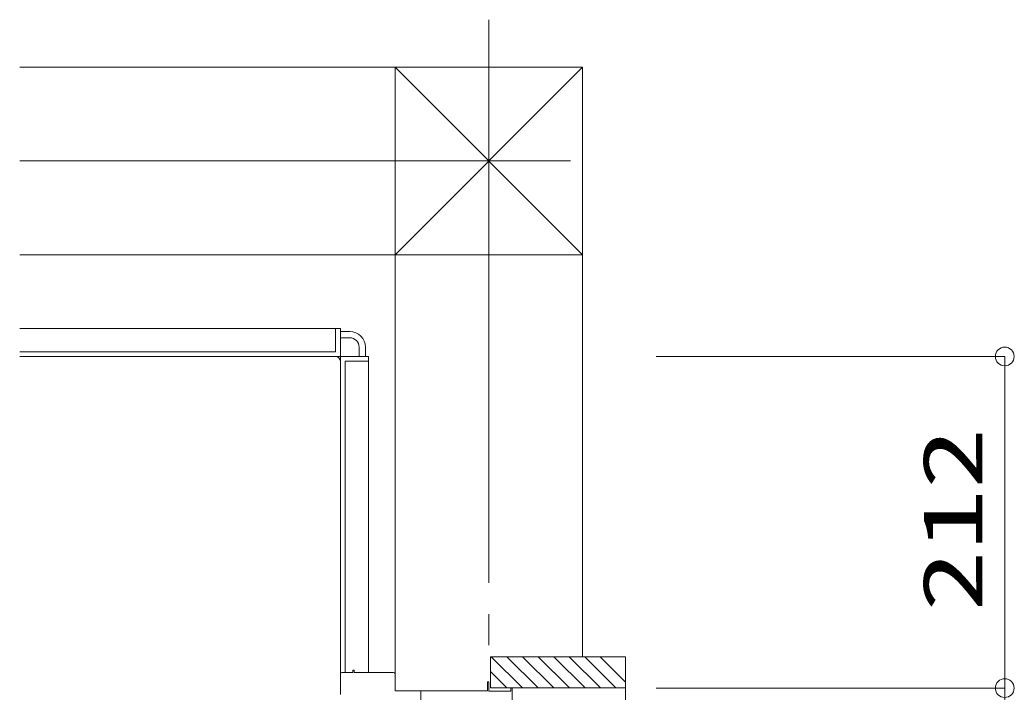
# Model space of a CAD drawing. Units: millimetres on the paper. Extents: x -305 to 305, y -152 to 152.
# Drawn here: x -30.93 to 0.87, y 61.84 to 83.33 of the extents above; entities that cross this region are included whole.
import ezdxf
from ezdxf.enums import TextEntityAlignment as Align

# ---------------------------------------------------------------- set-up
doc = ezdxf.new("R2010")
doc.units = ezdxf.units.MM
doc.linetypes.add('LONG_CHAIN', pattern=[21, 18, -1, 1, -1])
doc.layers.add('0-0_0', color=7, linetype='Continuous', lineweight=9)
doc.layers.add('0-1_VIEW0001', color=7, linetype='Continuous', lineweight=9)
doc.styles.add('ＭＳ ゴシック', font='')
doc.styles.get('ＭＳ ゴシック').set_extended_font_data('MS Gothic')

# ---------------------------------------------------------------- blocks, each defined once
blk = doc.blocks.new('_ORIGIN')
at = {"layer": '0-0_0'}
blk.add_line((0, 0), (-1, 0), dxfattribs=at)
blk.add_circle((0, 0), 0.5, dxfattribs=at)

msp = doc.modelspace()

# ---------------------------------------------------------------- linework, layer by layer
at = {"layer": '0-1_VIEW0001', "linetype": 'LONG_CHAIN'}
for p, q in [((-15.934, 83.335), (-15.934, 62.971)), ((-30.934, 78.823), (-13.326, 78.823))]:
    msp.add_line(p, q, dxfattribs=at)
at = {"layer": '0-1_VIEW0001'}
for p, q in [((-30.934, 81.823), (-12.935, 81.823)), ((-18.934, 75.823), (-12.935, 81.823)), ((-18.934, 81.823), (-12.934, 75.823)), ((-18.934, 81.823), (-18.934, 61.886)), ((-12.934, 81.823), (-12.934, 62.971)), ((-30.934, 75.823), (-12.934, 75.823)), ((-20.684, 73.471), (-30.934, 73.471)), ((-20.834, 72.721), (-20.834, 73.471)), ((-20.684, 72.596), (-20.684, 73.471)), ((-20.384, 73.371), (-20.684, 73.371)), ((-20.384, 73.171), (-20.684, 73.171)), ((-20.084, 72.872), (-20.084, 72.571)), ((-19.884, 72.872), (-19.884, 72.571)), ((-20.834, 72.721), (-30.934, 72.721)), ((-30.934, 72.571), (-20.833, 72.571)), ((-20.709, 72.571), (-30.934, 72.571)), ((-20.684, 72.546), (-20.684, 62.423)), ((-20.659, 72.571), (-19.784, 72.571)), ((-19.784, 72.571), (-19.784, 62.471)), ((-10.584, 72.572), (0.566, 72.572)), ((-20.684, 62.423), (-20.684, 72.422)), ((-20.534, 72.421), (-19.784, 72.421)), ((-20.534, 72.421), (-20.534, 62.471)), ((0.566, 62.567), (0.566, 71.972)), ((-15.884, 62.871), (-15.884, 62.871)), ((-15.884, 62.671), (-15.884, 62.671)), ((-15.759, 62.871), (-15.76, 62.871)), ((-15.559, 62.671), (-15.56, 62.671)), ((-15.259, 62.871), (-15.259, 62.871)), ((-15.059, 62.671), (-15.059, 62.671)), ((-14.759, 62.871), (-14.759, 62.871)), ((-14.559, 62.671), (-14.559, 62.671)), ((-14.259, 62.871), (-14.259, 62.871)), ((-14.059, 62.671), (-14.059, 62.671)), ((-13.759, 62.871), (-13.759, 62.871)), ((-13.559, 62.671), (-13.559, 62.671)), ((-13.264, 62.871), (-13.264, 62.871)), ((-13.064, 62.671), (-13.064, 62.671)), ((-12.769, 62.871), (-12.769, 62.871)), ((-12.569, 62.671), (-12.569, 62.671)), ((-12.259, 62.856), (-12.259, 62.856)), ((-12.059, 62.656), (-12.059, 62.656)), ((-11.559, 62.871), (-11.559, 62.871)), ((-11.559, 62.671), (-11.559, 62.671)), ((-18.934, 62.376), (-18.934, 62.376)), ((-15.884, 62.471), (-15.884, 62.471)), ((-15.859, 62.471), (-15.86, 62.471)), ((-15.859, 62.471), (-15.86, 62.471)), ((-15.359, 62.471), (-15.36, 62.471)), ((-14.859, 62.471), (-14.859, 62.471)), ((-14.359, 62.471), (-14.359, 62.471)), ((-13.859, 62.471), (-13.859, 62.471)), ((-13.359, 62.471), (-13.359, 62.471)), ((-12.864, 62.471), (-12.864, 62.471)), ((-12.369, 62.471), (-12.369, 62.471)), ((-11.859, 62.456), (-11.859, 62.456)), ((-11.559, 62.471), (-11.559, 62.471)), ((-20.684, 62.264), (-20.684, 62.264)), ((-20.684, 62.064), (-20.684, 62.064)), ((-18.934, 62.176), (-18.934, 62.176)), ((-15.934, 62.171), (-15.934, 62.171)), ((-15.934, 62.171), (-15.934, 62.171)), ((-15.884, 62.271), (-15.884, 62.271)), ((-15.884, 62.071), (-15.884, 62.071)), ((-15.659, 62.271), (-15.66, 62.271)), ((-15.459, 62.071), (-15.46, 62.071)), ((-15.159, 62.271), (-15.16, 62.271)), ((-14.959, 62.071), (-14.96, 62.071)), ((-14.659, 62.271), (-14.659, 62.271)), ((-14.459, 62.071), (-14.459, 62.071)), ((-14.159, 62.271), (-14.159, 62.271)), ((-13.959, 62.071), (-13.959, 62.071)), ((-13.659, 62.271), (-13.659, 62.271)), ((-13.459, 62.071), (-13.459, 62.071)), ((-13.159, 62.271), (-13.159, 62.271)), ((-12.959, 62.071), (-12.959, 62.071)), ((-12.664, 62.271), (-12.664, 62.271)), ((-12.464, 62.071), (-12.464, 62.071)), ((-12.169, 62.271), (-12.169, 62.271)), ((-11.969, 62.071), (-11.969, 62.071)), ((-11.659, 62.256), (-11.659, 62.256)), ((-11.559, 62.271), (-11.559, 62.271)), ((-11.559, 62.071), (-11.559, 62.071)), ((-20.684, 61.864), (-20.684, 61.864)), ((-18.934, 61.976), (-18.934, 61.976)), ((-18.934, 61.885), (-18.934, 61.881)), ((-18.109, 61.871), (-18.109, 61.871)), ((-18.109, 61.871), (-18.109, 61.871)), ((-15.974, 61.976), (-15.974, 61.976)), ((-15.934, 61.971), (-15.934, 61.971)), ((-15.184, 61.857), (-15.184, 61.857)), ((-11.559, 61.871), (-11.559, 61.871)), ((-10.584, 61.967), (0.566, 61.967)), ((-10.584, 61.967), (0.566, 61.967))]:
    msp.add_line(p, q, dxfattribs=at)
for points in [[(-15.884, 62.971), (-15.884, 61.971), (-15.884, 61.971), (-15.884, 62.971)], [(-11.559, 62.97), (-15.884, 62.97), (-15.884, 62.97), (-11.559, 62.97)], [(-15.859, 62.971), (-14.86, 61.971), (-14.859, 61.971), (-15.859, 62.971)], [(-15.359, 62.971), (-14.359, 61.971), (-14.359, 61.971), (-15.359, 62.971)], [(-14.859, 62.971), (-13.859, 61.971), (-13.859, 61.971), (-14.859, 62.971)], [(-14.359, 62.971), (-13.359, 61.971), (-13.359, 61.971), (-14.359, 62.971)], [(-13.859, 62.971), (-12.859, 61.971), (-12.859, 61.971), (-13.859, 62.971)], [(-13.364, 62.971), (-12.364, 61.971), (-12.364, 61.971), (-13.364, 62.971)], [(-12.869, 62.971), (-11.869, 61.971), (-11.869, 61.971), (-12.869, 62.971)], [(-12.374, 62.971), (-11.559, 62.156), (-11.559, 62.156), (-12.374, 62.971)], [(-11.559, -7.829), (-11.559, 62.97), (-11.559, 62.97), (-11.559, -7.829)], [(-20.67, 62.457), (-20.684, 62.421), (-20.684, 62.421), (-20.67, 62.457)], [(-20.684, 62.421), (-20.684, 61.764), (-20.684, 61.764), (-20.684, 62.421)], [(-20.634, 62.471), (-20.67, 62.457), (-20.67, 62.457), (-20.634, 62.471)], [(-20.284, 62.471), (-20.634, 62.471), (-20.634, 62.471), (-20.284, 62.471)], [(-20.28, 62.542), (-20.284, 62.531), (-20.284, 62.531), (-20.28, 62.542)], [(-20.284, 62.531), (-20.284, 62.471), (-20.284, 62.471), (-20.284, 62.531)], [(-20.269, 62.546), (-20.28, 62.542), (-20.28, 62.542), (-20.269, 62.546)], [(-20.249, 62.542), (-20.259, 62.546), (-20.259, 62.546), (-20.249, 62.542)], [(-20.244, 62.531), (-20.249, 62.542), (-20.249, 62.542), (-20.244, 62.531)], [(-20.244, 62.471), (-20.244, 62.531), (-20.244, 62.531), (-20.244, 62.471)], [(-18.984, 62.471), (-20.244, 62.471), (-20.244, 62.471), (-18.984, 62.471)], [(-18.949, 62.457), (-18.984, 62.471), (-18.984, 62.471), (-18.949, 62.457)], [(-18.934, 62.421), (-18.949, 62.457), (-18.949, 62.457), (-18.934, 62.421)], [(-18.934, 61.876), (-18.934, 62.421), (-18.934, 62.421), (-18.934, 61.876)], [(-15.884, 62.496), (-15.36, 61.971), (-15.359, 61.971), (-15.884, 62.496)], [(-15.934, 62.171), (-15.974, 62.171), (-15.974, 62.171), (-15.934, 62.171)], [(-15.974, 62.171), (-15.974, 61.876), (-15.974, 61.876), (-15.974, 62.171)], [(-15.934, 61.871), (-15.934, 62.171), (-15.934, 62.171), (-15.934, 61.871)], [(-15.974, 61.876), (-18.934, 61.876), (-18.934, 61.876), (-15.974, 61.876)], [(-18.109, 61.876), (-18.109, 61.171), (-18.109, 61.171), (-18.109, 61.876)], [(-15.234, 61.871), (-15.934, 61.871), (-15.934, 61.871), (-15.234, 61.871)], [(-15.884, 61.996), (-15.86, 61.971), (-15.859, 61.971), (-15.884, 61.996)], [(-15.884, 61.971), (-11.559, 61.971), (-11.559, 61.971), (-15.884, 61.971)], [(-15.234, 61.971), (-15.234, 61.871), (-15.234, 61.871), (-15.234, 61.971)], [(-15.184, -3.843), (-15.184, 61.971), (-15.184, 61.971), (-15.184, -3.843)]]:
    msp.add_lwpolyline(points, close=True, dxfattribs=at)
for centre, radius, start, end in [((-20.384, 72.871), 0.5, 0, 90), ((-20.384, 72.871), 0.3, 0, 90), ((-20.834, 72.421), 0.15, 0, 90), ((-20.709, 72.596), 0.025, 270, 0), ((-20.659, 72.546), 0.025, 90, 180)]:
    msp.add_arc(centre, radius, start, end, dxfattribs=at)

# ---------------------------------------------------------------- block references
at = {"layer": '0-1_VIEW0001', "xscale": 0.6, "yscale": 0.6}
for p, rotation in [((0.566, 72.572), 90), ((0.566, 61.967), 270), ((0.566, 61.967), 90)]:
    msp.add_blockref('_ORIGIN', p, dxfattribs=dict(at, rotation=rotation))

# ---------------------------------------------------------------- texts
at = {"layer": '0-1_VIEW0001', "style": 'ＭＳ ゴシック', "width": 1.5}
msp.add_text('212', height=1.921, rotation=90, dxfattribs=at).set_placement((0.427, 64.406), align=Align.BOTTOM_LEFT)

doc.saveas('drawing.dxf')
